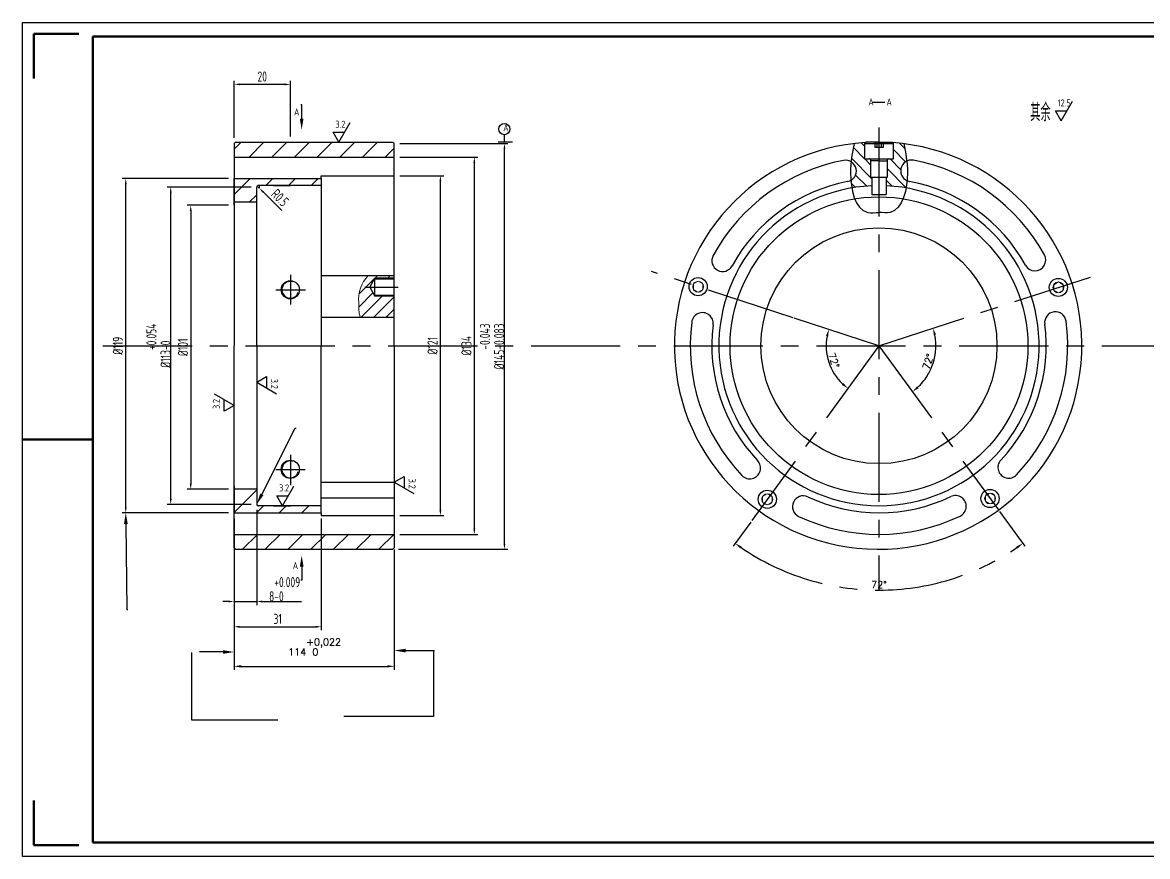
# Model space of a CAD drawing. Header units: millimetres. Extents: x 436 to 5898, y 1945 to 3729.
# Drawn here: x 2086.4 to 2486.9, y 1945.3 to 2242.3 of the extents above; entities that cross this region are included whole.
import ezdxf
from ezdxf import colors
from ezdxf.entities.mleader import LeaderData, LeaderLine
from ezdxf.math import Vec2, Vec3

# ---------------------------------------------------------------- set-up
doc = ezdxf.new("R2010")
doc.units = ezdxf.units.MM
doc.linetypes.add('ACAD_ISO02W100', pattern=[15, 12, -3])
doc.linetypes.add('CENTER', pattern=[50.8, 31.75, -6.35, 6.35, -6.35])
for name, color, linetype, lineweight in [('中心线层', 1, 'CENTER', 25), ('剖面线', 2, 'Continuous', 15), ('总内框线', 7, 'Continuous', 50), ('总外框线', 7, 'Continuous', 30), ('标注层', 3, 'Continuous', 25), ('细线层', 6, 'Continuous', 20), ('虚线层', 4, 'ACAD_ISO02W100', 25)]:
    doc.layers.add(name, color=color, linetype=linetype, lineweight=lineweight)
doc.styles.get("Standard").update_dxf_attribs({"font": 'txt', "bigfont": 'gbcbig.shx'})
doc.styles.add('陈杰（2）', font='gbenor.shx', dxfattribs={"width": 0.8, "bigfont": 'gbcbig.shx'})
doc.dimstyles.new('1：1比例', dxfattribs={"dimtxt": 3.6, "dimasz": 2, "dimexe": 1.25, "dimexo": 2, "dimgap": 1, "dimtad": 1, "dimdec": 0, "dimdsep": 46, "dimtxsty": '陈杰（2）', "dimcen": 2.5, "dimadec": 0, "dimazin": 0, "dimtfac": 1, "dimtdec": 0, "dimtmove": 0, "dimatfit": 1, "dimfxl": 1, "dimarcsym": 0})
doc.dimstyles.new('上接头', dxfattribs={"dimtxt": 2.5, "dimasz": 2.5, "dimexe": 1.25, "dimexo": 0.625, "dimtad": 1, "dimdec": 0, "dimlfac": 2.222222, "dimtxsty": 'Standard', "dimcen": 2.5, "dimadec": 0, "dimazin": 0, "dimtp": -0.145, "dimtm": 0.18, "dimtfac": 1, "dimtdec": 0, "dimtmove": 1, "dimatfit": 3, "dimfxl": 1, "dimarcsym": 0})
doc.dimstyles.new('壳体', dxfattribs={"dimtxt": 2.5, "dimasz": 2.5, "dimexe": 1.25, "dimexo": 0.625, "dimtad": 1, "dimdec": 1, "dimlfac": 2, "dimtxsty": 'Standard', "dimcen": 2.5, "dimadec": 0, "dimazin": 0, "dimtp": -0.145, "dimtm": 0.18, "dimtfac": 1, "dimtdec": 1, "dimtmove": 1, "dimatfit": 3, "dimfxl": 1, "dimarcsym": 0})
pattern_1 = [(45, (-1908.402, -773.845), (-4.041115, 4.041115), [])]

# ---------------------------------------------------------------- blocks, each defined once
blk = doc.blocks.new('*D80')
at = {"layer": 'Defpoints', "color": 0, "transparency": 16777216}
for p in [(2161.78, 2055.19), (2218.78, 2055.19), (2218.78, 2013.01)]:
    blk.add_point(p, dxfattribs=at)
at = {"layer": '标注层', "color": 0, "lineweight": -2, "transparency": 16777216}
for p, q in [((2161.78, 2054.57), (2161.78, 2011.76)), ((2218.78, 2054.57), (2218.78, 2011.76)), ((2164.28, 2013.01), (2216.28, 2013.01))]:
    blk.add_line(p, q, dxfattribs=at)
at = {"layer": '标注层', "color": 0, "transparency": 16777216}
for points in [[(2164.28, 2013.43), (2164.28, 2012.59), (2161.78, 2013.01)], [(2216.28, 2013.43), (2216.28, 2012.59), (2218.78, 2013.01)]]:
    blk.add_solid(points, dxfattribs=at)
at = {"layer": '标注层', "color": 0, "transparency": 16777216, "insert": (2190.4, 2019.88), "char_height": 2.5, "attachment_point": 5}
blk.add_mtext('114\\S+0,022^  0;', dxfattribs=at)
blk = doc.blocks.new('*D85')
at = {"layer": 'Defpoints', "color": 0, "transparency": 16777216}
for p in [(2161.78, 2177.19), (2146.33, 2076.07), (2161.78, 2076.07)]:
    blk.add_point(p, dxfattribs=at)
at = {"layer": '标注层', "color": 0, "lineweight": -2, "transparency": 16777216}
for p, q in [((2159.78, 2177.19), (2145.08, 2177.19)), ((2146.33, 2175.19), (2146.33, 2078.07)), ((2159.78, 2076.07), (2145.08, 2076.07))]:
    blk.add_line(p, q, dxfattribs=at)
at = {"layer": '标注层', "color": 0, "transparency": 16777216}
for points in [[(2145.99, 2175.19), (2146.66, 2175.19), (2146.33, 2177.19)], [(2145.99, 2078.07), (2146.66, 2078.07), (2146.33, 2076.07)]]:
    blk.add_solid(points, dxfattribs=at)
at = {"layer": '标注层', "color": 0, "transparency": 16777216, "insert": (2143.53, 2126.63), "char_height": 3.6, "attachment_point": 5, "rotation": 90, "style": '陈杰（2）'}
blk.add_mtext('%%C101', dxfattribs=at)
blk = doc.blocks.new('*D86')
at = {"layer": 'Defpoints', "color": 0, "transparency": 16777216}
for p in [(2139.21, 2183.69), (2169.82, 2183.69), (2169.82, 2070.69)]:
    blk.add_point(p, dxfattribs=at)
at = {"layer": '标注层', "color": 0, "lineweight": -2, "transparency": 16777216}
for p, q in [((2167.82, 2183.69), (2137.96, 2183.69)), ((2139.21, 2072.69), (2139.21, 2181.69)), ((2167.82, 2070.69), (2137.96, 2070.69))]:
    blk.add_line(p, q, dxfattribs=at)
at = {"layer": '标注层', "color": 0, "transparency": 16777216}
for points in [[(2138.88, 2181.69), (2139.55, 2181.69), (2139.21, 2183.69)], [(2138.88, 2072.69), (2139.55, 2072.69), (2139.21, 2070.69)]]:
    blk.add_solid(points, dxfattribs=at)
at = {"layer": '标注层', "color": 0, "transparency": 16777216, "insert": (2134.85, 2127.19), "char_height": 3.6, "attachment_point": 5, "rotation": 90, "style": '陈杰（2）'}
blk.add_mtext('%%C113\\S+0.054^ -0;', dxfattribs=at)
blk = doc.blocks.new('*D87')
at = {"layer": 'Defpoints', "color": 0, "transparency": 16777216}
for p in [(2123.2, 2186.69), (2161.78, 2186.69), (2161.78, 2067.69)]:
    blk.add_point(p, dxfattribs=at)
at = {"layer": '标注层', "color": 0, "lineweight": -2, "transparency": 16777216}
for p, q in [((2159.78, 2186.69), (2121.95, 2186.69)), ((2123.2, 2069.69), (2123.2, 2184.69)), ((2159.78, 2067.69), (2121.95, 2067.69))]:
    blk.add_line(p, q, dxfattribs=at)
at = {"layer": '标注层', "color": 0, "transparency": 16777216}
for points in [[(2122.87, 2184.69), (2123.53, 2184.69), (2123.2, 2186.69)], [(2122.87, 2069.69), (2123.53, 2069.69), (2123.2, 2067.69)]]:
    blk.add_solid(points, dxfattribs=at)
at = {"layer": '标注层', "color": 0, "transparency": 16777216, "insert": (2120.4, 2127.19), "char_height": 3.6, "attachment_point": 5, "rotation": 90, "style": '陈杰（2）'}
blk.add_mtext('%%C119', dxfattribs=at)
blk = doc.blocks.new('*D88')
at = {"layer": 'Defpoints', "color": 0, "transparency": 16777216}
for p in [(2218.78, 2199.19), (2257.99, 2199.19), (2218.28, 2054.69)]:
    blk.add_point(p, dxfattribs=at)
at = {"layer": '标注层', "color": 0, "lineweight": -2, "transparency": 16777216}
for p, q in [((2220.78, 2199.19), (2259.24, 2199.19)), ((2257.99, 2056.69), (2257.99, 2197.19)), ((2220.28, 2054.69), (2259.24, 2054.69))]:
    blk.add_line(p, q, dxfattribs=at)
at = {"layer": '标注层', "color": 0, "transparency": 16777216}
for points in [[(2257.66, 2197.19), (2258.32, 2197.19), (2257.99, 2199.19)], [(2257.66, 2056.69), (2258.32, 2056.69), (2257.99, 2054.69)]]:
    blk.add_solid(points, dxfattribs=at)
at = {"layer": '标注层', "color": 0, "transparency": 16777216, "insert": (2253.56, 2126.94), "char_height": 3.6, "attachment_point": 5, "rotation": 90, "style": '陈杰（2）'}
blk.add_mtext('%%C145\\S-0.043^ -0.083;', dxfattribs=at)
blk = doc.blocks.new('*D89')
at = {"layer": 'Defpoints', "color": 0, "transparency": 16777216}
for p in [(2218.78, 2194.37), (2247.27, 2194.37), (2218.78, 2060.01)]:
    blk.add_point(p, dxfattribs=at)
at = {"layer": '标注层', "color": 0, "lineweight": -2, "transparency": 16777216}
for p, q in [((2220.78, 2194.37), (2248.52, 2194.37)), ((2247.27, 2062.01), (2247.27, 2192.37)), ((2220.78, 2060.01), (2248.52, 2060.01))]:
    blk.add_line(p, q, dxfattribs=at)
at = {"layer": '标注层', "color": 0, "transparency": 16777216}
for points in [[(2246.94, 2192.37), (2247.6, 2192.37), (2247.27, 2194.37)], [(2246.94, 2062.01), (2247.6, 2062.01), (2247.27, 2060.01)]]:
    blk.add_solid(points, dxfattribs=at)
at = {"layer": '标注层', "color": 0, "transparency": 16777216, "insert": (2244.47, 2127.19), "char_height": 3.6, "attachment_point": 5, "rotation": 90, "style": '陈杰（2）'}
blk.add_mtext('%%C134', dxfattribs=at)
blk = doc.blocks.new('*D90')
at = {"layer": 'Defpoints', "color": 0, "transparency": 16777216}
for p in [(2218.78, 2187.69), (2235.19, 2187.69), (2218.78, 2066.69)]:
    blk.add_point(p, dxfattribs=at)
at = {"layer": '标注层', "color": 0, "lineweight": -2, "transparency": 16777216}
for p, q in [((2220.78, 2187.69), (2236.44, 2187.69)), ((2235.19, 2068.69), (2235.19, 2185.69)), ((2220.78, 2066.69), (2236.44, 2066.69))]:
    blk.add_line(p, q, dxfattribs=at)
at = {"layer": '标注层', "color": 0, "transparency": 16777216}
for points in [[(2234.85, 2185.69), (2235.52, 2185.69), (2235.19, 2187.69)], [(2234.85, 2068.69), (2235.52, 2068.69), (2235.19, 2066.69)]]:
    blk.add_solid(points, dxfattribs=at)
at = {"layer": '标注层', "color": 0, "transparency": 16777216, "insert": (2232.39, 2127.19), "char_height": 3.6, "attachment_point": 5, "rotation": 90, "style": '陈杰（2）'}
blk.add_mtext('%%C121', dxfattribs=at)
blk = doc.blocks.new('*D91')
at = {"layer": 'Defpoints', "color": 0, "transparency": 16777216}
for p in [(2161.78, 2067.69), (2192.78, 2067.69), (2192.78, 2027.1)]:
    blk.add_point(p, dxfattribs=at)
at = {"layer": '标注层', "color": 0, "lineweight": -2, "transparency": 16777216}
for p, q in [((2161.78, 2065.69), (2161.78, 2025.85)), ((2192.78, 2065.69), (2192.78, 2025.85)), ((2163.78, 2027.1), (2190.78, 2027.1))]:
    blk.add_line(p, q, dxfattribs=at)
at = {"layer": '标注层', "color": 0, "transparency": 16777216}
for points in [[(2163.78, 2027.43), (2163.78, 2026.76), (2161.78, 2027.1)], [(2190.78, 2027.43), (2190.78, 2026.76), (2192.78, 2027.1)]]:
    blk.add_solid(points, dxfattribs=at)
at = {"layer": '标注层', "color": 0, "transparency": 16777216, "insert": (2177.28, 2029.9), "char_height": 3.6, "attachment_point": 5, "style": '陈杰（2）'}
blk.add_mtext('31', dxfattribs=at)
blk = doc.blocks.new('*D92')
at = {"layer": 'Defpoints', "color": 0, "transparency": 16777216}
for p in [(2169.82, 2070.69), (2161.78, 2067.69), (2169.82, 2036.1)]:
    blk.add_point(p, dxfattribs=at)
at = {"layer": '标注层', "color": 0, "lineweight": -2, "transparency": 16777216}
for p, q in [((2169.82, 2068.69), (2169.82, 2034.85)), ((2161.78, 2065.69), (2161.78, 2034.85)), ((2159.78, 2036.1), (2157.78, 2036.1)), ((2161.78, 2036.1), (2169.82, 2036.1)), ((2171.82, 2036.1), (2185.71, 2036.1))]:
    blk.add_line(p, q, dxfattribs=at)
at = {"layer": '标注层', "color": 0, "transparency": 16777216}
for points in [[(2159.78, 2036.43), (2159.78, 2035.76), (2161.78, 2036.1)], [(2171.82, 2036.43), (2171.82, 2035.76), (2169.82, 2036.1)]]:
    blk.add_solid(points, dxfattribs=at)
at = {"layer": '标注层', "color": 0, "transparency": 16777216, "insert": (2179.76, 2040.47), "char_height": 3.6, "attachment_point": 5, "style": '陈杰（2）'}
blk.add_mtext('8\\S+0.009^ -0;', dxfattribs=at)
blk = doc.blocks.new('*D93')
at = {"layer": 'Defpoints', "color": 0, "transparency": 16777216}
for p in [(2161.78, 2220.25), (2161.78, 2199.19), (2181.78, 2199.69)]:
    blk.add_point(p, dxfattribs=at)
at = {"layer": '标注层', "color": 0, "lineweight": -2, "transparency": 16777216}
for p, q in [((2161.78, 2201.19), (2161.78, 2221.5)), ((2179.78, 2220.25), (2163.78, 2220.25)), ((2181.78, 2201.69), (2181.78, 2221.5))]:
    blk.add_line(p, q, dxfattribs=at)
at = {"layer": '标注层', "color": 0, "transparency": 16777216}
for points in [[(2163.78, 2220.58), (2163.78, 2219.92), (2161.78, 2220.25)], [(2179.78, 2220.58), (2179.78, 2219.92), (2181.78, 2220.25)]]:
    blk.add_solid(points, dxfattribs=at)
at = {"layer": '标注层', "color": 0, "transparency": 16777216, "insert": (2171.78, 2223.05), "char_height": 3.6, "attachment_point": 5, "style": '陈杰（2）'}
blk.add_mtext('20', dxfattribs=at)
blk = doc.blocks.new('*D98')
at = {"layer": 'Defpoints', "color": 0, "transparency": 16777216}
for p in [(2170.32, 2183.69), (2170.67, 2183.34)]:
    blk.add_point(p, dxfattribs=at)
at = {"layer": '标注层', "color": 0, "lineweight": -2, "transparency": 16777216}
for p, q in [((2170.32, 2183.69), (2170.67, 2183.34)), ((2172.09, 2181.93), (2178.73, 2175.3))]:
    blk.add_line(p, q, dxfattribs=at)
blk.add_arc((2170.32, 2183.69), 0.5, 315.0829, 90, dxfattribs=at)
at = {"layer": '标注层', "color": 0, "transparency": 16777216}
blk.add_solid([(2172.32, 2182.16), (2171.85, 2181.69), (2170.67, 2183.34)], dxfattribs=at)
at = {"layer": '标注层', "color": 0, "transparency": 16777216, "insert": (2178.09, 2179.89), "char_height": 3.6, "attachment_point": 5, "rotation": 315.0829, "style": '陈杰（2）'}
blk.add_mtext('R0.5', dxfattribs=at)
blk = doc.blocks.new('*U206')
for centre, radius, start, end in [((0.3, 0), 67.18, 102.3091, 152.9586), ((-13.2, 61.88), 3.84, 282.3091, 102.3091), ((0.3, 0), 59.5, 102.3091, 152.9595), ((-56.11, 28.8), 3.84, 152.8284, 332.8284)]:
    blk.add_arc(centre, radius, start, end)
blk = doc.blocks.new('*U207')
at = {"color": 0, "linetype": 'ByBlock', "lineweight": -2, "transparency": 16777216}
for p, rotation in [((4286.19, 2901.32), 288), ((4286.53, 2901.21), 216), ((4286.19, 2900.75), 72), ((4286.53, 2900.86), 144)]:
    blk.add_blockref('*U206', p, dxfattribs=dict(at, rotation=rotation))
blk.add_blockref('*U206', (4285.99, 2901.04), dxfattribs=at)
blk = doc.blocks.new('*D212')
at = {"layer": 'Defpoints', "color": 0, "transparency": 16777216}
for p in [(2360.73, 2137.12), (2391.29, 2127.2), (2391.29, 2127.19), (2372.61, 2125.23), (2346.02, 2064.89)]:
    blk.add_point(p, dxfattribs=at)
at = {"layer": '中心线层', "color": 0, "lineweight": -2, "transparency": 16777216}
blk.add_arc((2391.29, 2127.19), 18.78, 169.6324, 226.3676, dxfattribs=at)
at = {"layer": '中心线层', "color": 0, "transparency": 16777216}
for points in [[(2372.41, 2130.68), (2373.22, 2130.47), (2373.43, 2133)], [(2378.59, 2113.92), (2378.06, 2113.28), (2380.25, 2112)]]:
    blk.add_solid(points, dxfattribs=at)
at = {"layer": '中心线层', "color": 0, "transparency": 16777216, "insert": (2375.21, 2121.97), "char_height": 2.5, "attachment_point": 5, "rotation": 288}
blk.add_mtext('72°', dxfattribs=at)
blk = doc.blocks.new('*D213')
at = {"layer": 'Defpoints', "color": 0, "transparency": 16777216}
for p in [(2466.54, 2151.64), (2391.29, 2127.19), (2391.29, 2127.19), (2408.84, 2117.06), (2433.8, 2068.69)]:
    blk.add_point(p, dxfattribs=at)
at = {"layer": '中心线层', "color": 0, "lineweight": -2, "transparency": 16777216}
blk.add_arc((2391.29, 2127.19), 20.26, 313.0732, 10.9268, dxfattribs=at)
at = {"layer": '中心线层', "color": 0, "transparency": 16777216}
for points in [[(2410.79, 2130.93), (2411.59, 2131.14), (2410.57, 2133.45)], [(2405.4, 2112.07), (2404.87, 2112.71), (2403.2, 2110.8)]]:
    blk.add_solid(points, dxfattribs=at)
at = {"layer": '中心线层', "color": 0, "transparency": 16777216, "insert": (2408.78, 2121.51), "char_height": 2.5, "attachment_point": 5, "rotation": 72}
blk.add_mtext('72°', dxfattribs=at)
blk = doc.blocks.new('*D214')
at = {"layer": 'Defpoints', "color": 0, "transparency": 16777216}
for p in [(2391.29, 2127.2), (2391.29, 2127.19), (2433.8, 2068.69), (2346.02, 2064.89), (2373.2, 2042.07)]:
    blk.add_point(p, dxfattribs=at)
at = {"layer": '中心线层', "color": 0, "lineweight": -2, "transparency": 16777216}
for p, q in [((2434.17, 2068.18), (2443.18, 2055.78)), ((2345.65, 2064.38), (2339.4, 2055.78))]:
    blk.add_line(p, q, dxfattribs=at)
blk.add_arc((2391.29, 2127.2), 87.02, 235.646, 304.354, dxfattribs=at)
at = {"layer": '中心线层', "color": 0, "transparency": 16777216}
for points in [[(2341.94, 2055.01), (2342.42, 2055.69), (2340.14, 2056.79)], [(2440.16, 2055.69), (2440.64, 2055.01), (2442.44, 2056.79)]]:
    blk.add_solid(points, dxfattribs=at)
at = {"layer": '中心线层', "color": 0, "transparency": 16777216, "insert": (2391.29, 2042.05), "char_height": 2.5, "attachment_point": 5}
blk.add_mtext('72°', dxfattribs=at)

msp = doc.modelspace()

# ---------------------------------------------------------------- hatches: boundary and pattern name
at = {"layer": '剖面线'}
h = msp.add_hatch(dxfattribs=at)
h.set_pattern_fill('ANSI31', color=256, scale=1.8)
h.set_pattern_definition(pattern_1)
h.paths.add_polyline_path([(2169.81805, 2184.19136), (2192.7807, 2184.19136), (2192.7807, 2186.69136), (2161.7807, 2186.69136), (2161.7807, 2178.3091), (2169.81805, 2178.3091)])
h.paths.add_polyline_path([(2218.7807, 2199.69136), (2161.7807, 2199.69136), (2161.7807, 2194.36834), (2218.7807, 2194.36834)])
h = msp.add_hatch(dxfattribs=at)
h.set_pattern_fill('ANSI31', color=2, angle=90)
edge = h.paths.add_edge_path()
edge.add_line((2388.04331, 2193.69136), (2387.89331, 2193.69136))
edge.add_line((2387.89331, 2193.69136), (2386.18331, 2193.69136))
edge.add_line((2386.18331, 2193.69136), (2386.18331, 2199.19136))
edge.add_line((2386.18331, 2199.19136), (2386.54736, 2199.55541))
edge.add_arc((2390.9952, 2127.19136), 72.50061, 93.5172432, 96.737023)
edge.add_spline(control_points=[(2382.48997, 2199.19136), (2382.05325, 2197.09437), (2381.61653, 2194.99738), (2381.36831, 2192.71037)], knot_values=[0, 0, 0, 0, 6.797244843, 6.797244843, 6.797244843, 6.797244843], degree=3, periodic=0)
edge.add_arc((2379.41496, 2189.40606), 3.83849, -60.8574655, 59.4104722, ccw=False)
edge.add_spline(control_points=[(2381.28424, 2186.05348), (2381.36157, 2185.15668), (2381.47698, 2184.25293), (2381.63566, 2183.36724)], knot_values=[12.847809613, 12.847809613, 12.847809613, 12.847809613, 15.129071929, 15.129071929, 15.129071929, 15.129071929], degree=3, periodic=0)
edge.add_arc((2391.29331, 2127.19136), 57, 92.5137792, 99.7548238, ccw=False)
edge.add_line((2388.79331, 2184.13651), (2388.79331, 2187.19326))
edge.add_line((2388.79331, 2187.19326), (2388.29331, 2187.19326))
edge.add_line((2388.29331, 2187.19326), (2388.29331, 2193.44136))
edge.add_arc((2388.04331, 2193.44136), 0.25, 0, 90)
edge = h.paths.add_edge_path()
edge.add_spline(control_points=[(2401.19669, 2192.90504), (2400.94834, 2195.08955), (2400.53133, 2197.10404), (2400.11226, 2199.11645)], knot_values=[0.080941696, 0.080941696, 0.080941696, 0.080941696, 6.603928328, 6.603928328, 6.603928328, 6.603928328], degree=3, periodic=0)
edge.add_arc((2390.9952, 2127.19136), 72.50061, 82.7758453, 85.9772322)
edge.add_line((2396.08133, 2199.51335), (2396.40331, 2199.19136))
edge.add_line((2396.40331, 2199.19136), (2396.40331, 2193.69136))
edge.add_line((2396.40331, 2193.69136), (2394.75051, 2193.69136))
edge.add_line((2394.75051, 2193.69136), (2394.54331, 2193.69136))
edge.add_arc((2394.54331, 2193.44136), 0.25, 90, 180)
edge.add_line((2394.29331, 2193.44136), (2394.29331, 2187.19326))
edge.add_line((2394.29331, 2187.19326), (2393.79331, 2187.19326))
edge.add_line((2393.79331, 2187.19326), (2393.79331, 2184.13651))
edge.add_arc((2391.29331, 2127.19136), 57, 80.2451762, 87.4862208, ccw=False)
edge.add_spline(control_points=[(2400.95097, 2183.36724), (2401.10457, 2184.2246), (2401.21764, 2185.09889), (2401.29485, 2185.9674)], knot_values=[12.92077959, 12.92077959, 12.92077959, 12.92077959, 15.129071929, 15.129071929, 15.129071929, 15.129071929], degree=3, periodic=0)
edge.add_arc((2402.88846, 2189.45946), 3.8385, 116.150877, 245.4703378, ccw=False)
h = msp.add_hatch(dxfattribs=at)
h.set_pattern_fill('ANSI31', color=2)
h.set_pattern_definition([(45, (-442.512, -624.4043), (-2.245064, 2.245064), [])])
h.paths.add_polyline_path([(2218.7807, 2144.80138), (2211.89831, 2144.80138), (2210.0301, 2148.03721), (2211.89831, 2151.27304), (2218.7807, 2151.27304), (2218.7807, 2152.15561), (2209.52223, 2152.15561, 0.237779088), (2206.17672, 2142.45484, 0.097071898), (2206.63739, 2137.31058), (2218.7807, 2137.31058)])
h = msp.add_hatch(dxfattribs=at)
h.set_pattern_fill('ANSI31', color=256, scale=1.8)
h.set_pattern_definition(pattern_1)
h.paths.add_polyline_path([(2169.81805, 2070.19136), (2192.7807, 2070.19136), (2192.7807, 2067.69136), (2161.7807, 2067.69136), (2161.7807, 2076.07362), (2169.81805, 2076.07362)])
h.paths.add_polyline_path([(2218.7807, 2054.69136), (2161.7807, 2054.69136), (2161.7807, 2060.01438), (2218.7807, 2060.01438)])

# ---------------------------------------------------------------- linework, layer by layer
for p, q in [((2162.2807, 2199.69136), (2161.7807, 2199.19136)), ((2161.7807, 2199.19136), (2161.7807, 2127.19136)), ((2162.2807, 2199.69136), (2218.2807, 2199.69136)), ((2218.2807, 2199.69136), (2218.7807, 2199.19136)), ((2218.7807, 2127.19136), (2218.7807, 2199.19136)), ((2386.68331, 2199.69136), (2386.18331, 2199.19136)), ((2386.18331, 2199.19136), (2386.18331, 2193.69136)), ((2386.18331, 2199.19136), (2396.40331, 2199.19136)), ((2391.29331, 2199.69136), (2386.68331, 2199.69136)), ((2391.29331, 2199.69136), (2395.90331, 2199.69136)), ((2395.90331, 2199.69136), (2396.40331, 2199.19136)), ((2396.40331, 2193.69136), (2396.40331, 2199.19136)), ((2161.7807, 2194.36834), (2218.7807, 2194.36834)), ((2386.18331, 2193.69136), (2394.75051, 2193.69136)), ((2388.04331, 2193.69136), (2387.89331, 2193.69136)), ((2388.29331, 2193.44136), (2388.29331, 2187.19326)), ((2391.29331, 2193.01136), (2388.29331, 2193.01136)), ((2391.29331, 2193.01136), (2394.29331, 2193.01136)), ((2394.29331, 2187.19326), (2394.29331, 2193.44136)), ((2394.54331, 2193.69136), (2394.75051, 2193.69136)), ((2394.75051, 2193.69136), (2396.40331, 2193.69136)), ((2161.7807, 2177.19136), (2161.7807, 2186.69136)), ((2161.7807, 2186.69136), (2192.7807, 2186.69136)), ((2192.7807, 2186.69136), (2192.7807, 2187.69136)), ((2192.7807, 2187.69136), (2218.7807, 2187.69136)), ((2192.7807, 2186.69136), (2192.7807, 2127.19136)), ((2388.29331, 2187.19326), (2394.29331, 2187.19326)), ((2388.79331, 2187.19326), (2388.79331, 2181.01136)), ((2393.79331, 2187.19326), (2393.79331, 2181.01136)), ((2169.81805, 2127.19136), (2169.81805, 2183.69136)), ((2175.81805, 2184.19136), (2170.31805, 2184.19136)), ((2175.81805, 2184.19136), (2181.81805, 2184.19136)), ((2192.7807, 2184.19136), (2175.81805, 2184.19136)), ((2169.81805, 2178.3091), (2161.7807, 2178.3091)), ((2388.79331, 2181.01136), (2393.79331, 2181.01136)), ((2192.7807, 2152.15561), (2218.7807, 2152.15561)), ((2210.0301, 2148.03721), (2211.89831, 2151.27304)), ((2211.76215, 2151.03721), (2211.76215, 2145.03721)), ((2211.76215, 2151.03721), (2218.7807, 2151.03721)), ((2210.0301, 2148.03721), (2211.89831, 2144.80138)), ((2211.76215, 2145.03721), (2218.7807, 2145.03721)), ((2192.7807, 2137.31058), (2218.7807, 2137.31058)), ((2161.7807, 2055.19136), (2161.7807, 2127.19136)), ((2161.7807, 2055.19136), (2161.7807, 2127.19136)), ((2169.81805, 2127.19136), (2169.81805, 2070.69136)), ((2192.7807, 2067.69136), (2192.7807, 2127.19136)), ((2218.7807, 2127.19136), (2218.7807, 2055.19136)), ((2218.7807, 2127.19136), (2218.7807, 2055.19136)), ((2192.7807, 2078.60365), (2218.7807, 2078.60365)), ((2161.7807, 2077.19136), (2161.7807, 2067.69136)), ((2169.81805, 2076.07362), (2161.7807, 2076.07362)), ((2175.81805, 2070.19136), (2170.31805, 2070.19136)), ((2175.81805, 2070.19136), (2181.81805, 2070.19136)), ((2192.7807, 2070.19136), (2175.81805, 2070.19136)), ((2192.7807, 2073.02911), (2218.7807, 2073.02911)), ((2161.7807, 2067.69136), (2192.7807, 2067.69136)), ((2192.7807, 2067.69136), (2192.7807, 2066.69136)), ((2192.7807, 2066.69136), (2218.7807, 2066.69136)), ((2161.7807, 2060.01438), (2218.7807, 2060.01438)), ((2161.7807, 2055.19136), (2162.2807, 2054.69136)), ((2162.2807, 2054.69136), (2161.7807, 2055.19136)), ((2162.2807, 2054.69136), (2218.2807, 2054.69136)), ((2162.2807, 2054.69136), (2218.2807, 2054.69136)), ((2218.2807, 2054.69136), (2218.7807, 2055.19136)), ((2218.2807, 2054.69136), (2218.7807, 2055.19136))]:
    msp.add_line(p, q)
for centre, radius in [((2391.29331, 2127.19136), 53), ((2391.29331, 2127.19136), 42), ((2181.7807, 2147.1022), 3.23583), ((2181.7807, 2083.15493), 3.23583)]:
    msp.add_circle(centre, radius)
for centre, radius, start, end in [((2390.9952, 2127.19136), 72.50061, 93.5172432, 85.9772322), ((2388.04331, 2193.44136), 0.25, 0, 90), ((2394.54331, 2193.44136), 0.25, 90, 180), ((2170.31805, 2183.69136), 0.5, 90, 180), ((2391.29331, 2127.19136), 57, 92.5137792, 87.4862208), ((2181.7807, 2147.1022), 3, 72, 341.8424301), ((2181.7807, 2083.15493), 3, 72, 341.8424301), ((2170.31805, 2070.69136), 0.5, 180, 270)]:
    msp.add_arc(centre, radius, start, end)
for points in [[(2382.48997, 2199.19136), (2381.16079, 2188.80051), (2387.3097, 2174.66761), (2391.29331, 2174.66761)], [(2400.09666, 2199.19136), (2401.42584, 2188.80051), (2395.27693, 2174.66761), (2391.29331, 2174.66761)]]:
    msp.add_spline(points, degree=3)
at = {"layer": '中心线层'}
for p, q in [((2391.29331, 2204.92648), (2391.29331, 2040.17322)), ((2181.7807, 2152.38716), (2181.7807, 2141.83281)), ((2360.73177, 2137.12141), (2310.37826, 2153.63549)), ((2391.29331, 2127.19136), (2466.54216, 2151.64119)), ((2176.66862, 2147.1022), (2187.23012, 2147.1022)), ((2208.35028, 2148.03721), (2220.19917, 2148.03721)), ((2391.29331, 2127.19136), (2360.73177, 2137.12141)), ((2115.03874, 2127.20176), (2675.84509, 2127.20176)), ((2391.29313, 2127.20176), (2346.01927, 2064.88764)), ((2391.29331, 2127.19136), (2433.8, 2068.68593)), ((2181.7807, 2088.36064), (2181.7807, 2077.58556)), ((2176.62495, 2083.15493), (2187.08664, 2083.15493))]:
    msp.add_line(p, q, dxfattribs=at)
at = {"layer": '剖面线'}
msp.add_line((2377.79044, 2189.0738), (2377.79044, 2189.0738), dxfattribs=at)
msp.add_line((2377.79044, 2189.0738), (2377.79044, 2189.0738), dxfattribs=at)
msp.add_line((2377.79044, 2189.0738), (2377.79044, 2189.0738), dxfattribs=at)
at = {"layer": '总内框线'}
for p, q in [((2090.44916, 2238.28871), (2090.44916, 2222.28871)), ((2090.44916, 2238.28871), (2106.44916, 2238.28871)), ((2111.44916, 1950.28871), (2111.44916, 2237.28871)), ((2111.44916, 2237.28871), (2701.44916, 2237.28871)), ((2086.44916, 2093.78871), (2111.44916, 2093.78871)), ((2090.44916, 1949.28871), (2090.44916, 1965.28871)), ((2696.44916, 1950.28871), (2111.44916, 1950.28871)), ((2090.44916, 1949.28871), (2106.44916, 1949.28871))]:
    msp.add_line(p, q, dxfattribs=at)
at = {"layer": '总外框线'}
for p, q in [((2086.44916, 1945.28871), (2086.44916, 2242.28871)), ((2086.44916, 2242.28871), (2706.44916, 2242.28871)), ((2706.44916, 1945.28871), (2086.44916, 1945.28871))]:
    msp.add_line(p, q, dxfattribs=at)
at = {"layer": '标注层'}
for p, q in [((2389.00909, 2213.91133), (2393.34825, 2213.91133)), ((2456.10369, 2207.29343), (2454.07994, 2210.79343)), ((2454.07994, 2210.79343), (2458.12744, 2210.79343)), ((2456.10369, 2207.29343), (2460.15118, 2214.29343)), ((2199.03618, 2199.69136), (2203.08367, 2206.69136)), ((2199.03618, 2199.69136), (2197.01243, 2203.19136)), ((2197.01243, 2203.19136), (2201.05992, 2203.19136)), ((2257.95728, 2199.64897), (2257.95728, 2202.3308)), ((2260.80284, 2199.64897), (2255.80284, 2199.64897)), ((2169.81805, 2114.15718), (2173.31805, 2116.18092)), ((2173.31805, 2116.18092), (2173.31805, 2112.13343)), ((2169.81805, 2114.15718), (2176.81805, 2110.10968)), ((2161.7807, 2105.88236), (2154.7807, 2109.92986)), ((2158.2807, 2103.85862), (2158.2807, 2107.90611)), ((2161.7807, 2105.88236), (2158.2807, 2103.85862)), ((2218.7807, 2078.60365), (2222.2807, 2080.6274)), ((2218.7807, 2078.60365), (2225.7807, 2074.55615)), ((2222.2807, 2080.6274), (2222.2807, 2076.5799)), ((2179.00799, 2070.19136), (2183.05549, 2077.19136)), ((2179.00799, 2070.19136), (2176.98425, 2073.69136)), ((2176.98425, 2073.69136), (2181.03174, 2073.69136)), ((2232.67953, 2018.62468), (2232.67953, 1995.13032)), ((2146.58423, 2017.94973), (2146.58423, 1993.94739)), ((2209.8441, 1995.13032), (2200.8592, 1995.13032)), ((2232.67953, 1995.13032), (2209.8441, 1995.13032)), ((2146.58423, 1993.94739), (2177.36731, 1993.94739))]:
    msp.add_line(p, q, dxfattribs=at)
for centre, radius in [((2257.95728, 2204.3265), 1.9957), ((2326.91936, 2148.21062), 3.23583), ((2455.15841, 2147.94239), 3.23583), ((2351.54801, 2072.49729), 3.23583), ((2430.82755, 2072.77715), 3.23583)]:
    msp.add_circle(centre, radius, dxfattribs=at)
at = {"layer": '细线层'}
for p, q in [((2388.39331, 2193.01136), (2388.39331, 2187.19326)), ((2394.19331, 2193.01136), (2394.19331, 2187.19326))]:
    msp.add_line(p, q, dxfattribs=at)
for points in [[(2326.91936, 2150.14391), (2325.24509, 2149.17726), (2325.24509, 2147.24398), (2326.91936, 2146.27734), (2328.59364, 2147.24398), (2328.59364, 2149.17726)], [(2455.15841, 2149.87567), (2453.48413, 2148.90903), (2453.48413, 2146.97574), (2455.15841, 2146.0091), (2456.83268, 2146.97574), (2456.83268, 2148.90903)], [(2351.54801, 2074.43058), (2349.87373, 2073.46393), (2349.87373, 2071.53065), (2351.54801, 2070.56401), (2353.22228, 2071.53065), (2353.22228, 2073.46393)], [(2430.82755, 2074.71044), (2429.15328, 2073.7438), (2429.15328, 2071.81051), (2430.82755, 2070.84387), (2432.50182, 2071.81051), (2432.50182, 2073.7438)]]:
    msp.add_lwpolyline(points, close=True, dxfattribs=at)
for centre in [(2326.91936, 2148.21062), (2455.15841, 2147.94239), (2351.54801, 2072.49729), (2430.82755, 2072.77715)]:
    msp.add_circle(centre, 1.93328, dxfattribs=at)
for centre, radius, start, end in [((2217.47216, 2143.98664), 11.39884, 134.2214449, 187.7228619), ((2219.53081, 2141.05794), 13.42695, 174.0283129, 196.2060674)]:
    msp.add_arc(centre, radius, start, end, dxfattribs=at)
at = {"layer": '虚线层'}
for p, q in [((2389.81465, 2199.69136), (2389.81465, 2197.74104)), ((2390.56166, 2199.69136), (2390.56166, 2197.8059)), ((2392.02497, 2199.69136), (2392.02497, 2197.8059)), ((2392.77198, 2199.69136), (2392.77198, 2197.74104)), ((2218.7807, 2151.03721), (2211.76215, 2151.03721)), ((2218.7807, 2151.27304), (2211.89831, 2151.27304)), ((2218.7807, 2145.03721), (2211.76215, 2145.03721)), ((2218.7807, 2144.80138), (2211.89831, 2144.80138)), ((2391.29331, 2127.19136), (2390.9952, 2127.19136))]:
    msp.add_line(p, q, dxfattribs=at)
for centre, start, end in [((2390.92749, 2189.25799), 87.5493916, 97.4735765), ((2391.65914, 2189.25799), 82.5264235, 92.4506084)]:
    msp.add_arc(centre, 8.55573, start, end, dxfattribs=at)

# ---------------------------------------------------------------- block references
at = {"rotation": 358.5}
msp.add_blockref('*U207', (-1969.46484, -660.64883), dxfattribs=at)

# ---------------------------------------------------------------- texts
at = {"layer": '标注层', "char_height": 2.5, "attachment_point": 1, "style": '陈杰（2）'}
for s, width, insert in [('A', 6.3818089, (2387.50613, 2215.23576)), ('A', 6.3818089, (2393.96472, 2215.23576)), ('12.5', 12.1429296, (2454.86041, 2214.89425)), ('A', 6.3818089, (2183.08726, 2211.67617)), ('3.2', 12.1429296, (2197.7929, 2207.29218)), ('A', 6.3818089, (2257.55888, 2206.05313)), ('3.2', 12.1429296, (2177.76472, 2077.79218)), ('A', 6.3818089, (2182.62353, 2050.1551))]:
    msp.add_mtext_dynamic_manual_height_columns(s, width=width, gutter_width=99.96479, heights=[0], dxfattribs=dict(at, insert=insert))
at = {"layer": '标注层', "insert": (2445.12852, 2213.45845), "char_height": 6.3335, "width": 11.0974874, "attachment_point": 1, "style": '陈杰（2）'}
msp.add_mtext('其余', dxfattribs=at)
at = {"layer": '标注层', "char_height": 2.5, "attachment_point": 1, "style": '陈杰（2）'}
for insert, rotation in [((2177.41887, 2115.40046), 270), ((2154.17988, 2104.63909), 90), ((2226.38152, 2079.84693), 270)]:
    msp.add_mtext_dynamic_manual_height_columns('3.2', width=12.1429296, gutter_width=99.96479, heights=[0], dxfattribs=dict(at, insert=insert, rotation=rotation))

# ---------------------------------------------------------------- dimensions: what is measured, and where the dimension line sits
at = {"layer": '中心线层'}
for base, line1, line2, picture, middle in [((2408.8424, 2117.05939), ((2391.29331, 2127.19136), (2433.8, 2068.68593)), ((2391.29331, 2127.19136), (2466.54216, 2151.64119)), '*D213', (2408.78224, 2121.50887)), ((2372.60872, 2125.23022), ((2391.29331, 2127.19136), (2360.73177, 2137.12141)), ((2391.29313, 2127.20176), (2346.01927, 2064.88764)), '*D212', (2375.20828, 2121.96908)), ((2373.19625, 2042.07489), ((2391.29331, 2127.19136), (2433.8, 2068.68593)), ((2391.29313, 2127.20176), (2346.01927, 2064.88764)), '*D214', (2391.28944, 2042.04822))]:
    dim = msp.add_angular_dim_2l(base=base, line1=line1, line2=line2, dimstyle='上接头', override={"dimscale": 0}, dxfattribs=at)
    dim.commit()
    dim.dimension.update_dxf_attribs({"geometry": picture, "text_midpoint": middle})
at = {"layer": '标注层'}
for base, p1, p2, picture, middle in [((2161.7807, 2220.2511), (2181.7807, 2199.69136), (2161.7807, 2199.19136), '*D93', (2171.7807, 2223.0511)), ((2192.7807, 2027.09759), (2161.7807, 2067.69136), (2192.7807, 2067.69136), '*D91', (2177.2807, 2029.89759))]:
    dim = msp.add_linear_dim(base=base, p1=p1, p2=p2, dimstyle='1：1比例', dxfattribs=at)
    dim.commit()
    dim.dimension.update_dxf_attribs({"geometry": picture, "text_midpoint": middle})
dim = msp.add_linear_dim(base=(2257.9884721052, 2199.1913601322), p1=(2218.2807003907, 2054.6913601322), p2=(2218.7807003907, 2199.1913601322), angle=90, text='%%C<>', dimstyle='1：1比例', override={"dimgap": 1, "dimtol": 1, "dimlim": 0, "dimtp": -0.043, "dimtm": 0.083, "dimtdec": 3}, dxfattribs=at)
dim.commit()
dim.dimension.update_dxf_attribs({"geometry": '*D88', "text_midpoint": (2253.5630269342, 2126.9413601322)})
for base, p1, p2, picture, middle in [((2247.27101, 2194.36834), (2218.7807, 2060.01438), (2218.7807, 2194.36834), '*D89', (2244.47101, 2127.19136)), ((2235.18735, 2187.69136), (2218.7807, 2066.69136), (2218.7807, 2187.69136), '*D90', (2232.38735, 2127.19136))]:
    dim = msp.add_linear_dim(base=base, p1=p1, p2=p2, angle=90, text='%%C<>', dimstyle='1：1比例', dxfattribs=at)
    dim.commit()
    dim.dimension.update_dxf_attribs({"geometry": picture, "text_midpoint": middle})
for base, p1, p2, picture, middle in [((2123.20149, 2186.69136), (2161.7807, 2067.69136), (2161.7807, 2186.69136), '*D87', (2123.20149, 2127.19136)), ((2146.32534, 2076.07362), (2161.7807, 2177.19136), (2161.7807, 2076.07362), '*D85', (2146.32534, 2126.63249))]:
    dim = msp.add_linear_dim(base=base, p1=p1, p2=p2, angle=90, text='%%C<>', dimstyle='1：1比例', dxfattribs=at)
    dim.commit()
    dim.dimension.update_dxf_attribs({"geometry": picture, "text_midpoint": middle, "dimtype": 160})
dim = msp.add_linear_dim(base=(2139.21201, 2183.69136), p1=(2169.81805, 2070.69136), p2=(2169.81805, 2183.69136), angle=90, text='%%C<>', dimstyle='1：1比例', override={"dimtol": 1, "dimtp": 0.054, "dimtm": 1e-09, "dimtdec": 3}, dxfattribs=at)
dim.commit()
dim.dimension.update_dxf_attribs({"geometry": '*D86', "text_midpoint": (2139.21201, 2127.19136), "dimtype": 160})
dim = msp.add_radius_dim(center=(2170.31805, 2183.69136), mpoint=(2170.67212, 2183.33832), text='R0.5', dimstyle='1：1比例', dxfattribs=at)
dim.commit()
dim.dimension.update_dxf_attribs({"geometry": '*D98', "text_midpoint": (2178.09446, 2179.89152)})
dim = msp.add_linear_dim(base=(2169.81805, 2036.09546), p1=(2161.7807, 2067.69136), p2=(2169.81805, 2070.69136), dimstyle='1：1比例', override={"dimgap": 1, "dimtol": 1, "dimlim": 0, "dimtp": 0.009, "dimtm": 1e-09, "dimtdec": 3}, dxfattribs=at)
dim.commit()
dim.dimension.update_dxf_attribs({"geometry": '*D92', "text_midpoint": (2179.76397, 2040.47023)})
dim = msp.add_linear_dim(base=(2218.7807, 2013.01144), p1=(2161.7807, 2055.19136), p2=(2218.7807, 2055.19136), dimstyle='壳体', override={"dimgap": 0.625, "dimtol": 1, "dimlim": 0, "dimtp": 0.022, "dimtm": 0, "dimtdec": 3}, dxfattribs=at)
dim.commit()
dim.dimension.update_dxf_attribs({"geometry": '*D80', "text_midpoint": (2190.40072, 2016.1303), "dimtype": 160})

# ---------------------------------------------------------------- leaders
ml = msp.add_multileader_mtext('Standard', dxfattribs=at)
ml.set_content('', color=256)
ml.set_leader_properties()
ml.build(insert=Vec2(0, 0))
ml.multileader.update_dxf_attribs({"text_right_attachment_type": 6, "dogleg_length": 0.36})
ctx = ml.context
ctx.base_point, ctx.plane_origin, ctx.plane_x_axis, ctx.plane_y_axis = Vec3(2185.45805, 2212.93038), Vec3(2185.81805, 2204.09011), Vec3(-1, 0), Vec3(0, -1)
ctx.right_attachment = 6
notes = []
notes.append((ctx, [(0, (1, 1, 0), (2185.81805, 2212.93038), (-1, 0), 0.36, [(0, [(2185.81805, 2204.09011)], 0, [])])]))
ctx.mtext.insert, ctx.mtext.text_direction, ctx.mtext.rotation, ctx.mtext.flow_direction = Vec3(2183.45805, 2210.93038), Vec3(-1, 0), 3.141592654, 5
ml = msp.add_multileader_mtext('Standard', dxfattribs=at)
ml.set_content('', color=256)
ml.set_leader_properties()
ml.build(insert=Vec2(0, 0))
ml.multileader.update_dxf_attribs({"text_right_attachment_type": 6, "dogleg_length": 0.36})
ctx = ml.context
ctx.base_point, ctx.plane_origin = Vec3(2183.87207, 2097.7731), Vec3(2169.81805, 2097.7731)
ctx.right_attachment = 6
notes.append((ctx, [(0, (1, 1, 0), (2183.51207, 2097.7731), (1, 0), 0.36, [(0, [(2169.81805, 2070.69136)], 0, [])])]))
ctx.mtext.insert, ctx.mtext.flow_direction = Vec3(2185.87207, 2099.7731), 5
ml = msp.add_multileader_mtext('Standard', dxfattribs=at)
ml.set_content('', color=256)
ml.set_leader_properties()
ml.build(insert=Vec2(0, 0))
ml.multileader.update_dxf_attribs({"text_right_attachment_type": 6, "dogleg_length": 0.36})
ctx = ml.context
ctx.base_point, ctx.plane_origin = Vec3(2123.92149, 2033.23096), Vec3(2123.20149, 2067.69136)
ctx.right_attachment = 6
notes.append((ctx, [(0, (1, 1, 0), (2123.56149, 2033.23096), (1, 0), 0.36, [(0, [(2123.20149, 2067.69136)], 0, [])])]))
ctx.mtext.insert, ctx.mtext.flow_direction = Vec3(2125.92149, 2035.23096), 5
ml = msp.add_multileader_mtext('Standard', dxfattribs=at)
ml.set_content('', color=256)
ml.set_leader_properties()
ml.build(insert=Vec2(0, 0))
ml.multileader.update_dxf_attribs({"text_right_attachment_type": 6, "dogleg_length": 0.36})
ctx = ml.context
ctx.base_point, ctx.plane_origin, ctx.plane_x_axis, ctx.plane_y_axis = Vec3(2185.45805, 2043.66049), Vec3(2185.81805, 2052.50076), Vec3(-1, 0), Vec3(0, -1)
ctx.right_attachment = 6
notes.append((ctx, [(0, (1, 1, 0), (2185.81805, 2043.66049), (-1, 0), 0.36, [(0, [(2185.81805, 2052.50076)], 0, [])])]))
ctx.mtext.insert, ctx.mtext.text_direction, ctx.mtext.rotation, ctx.mtext.flow_direction = Vec3(2183.45805, 2041.66049), Vec3(-1, 0), 3.141592654, 5
ml = msp.add_multileader_mtext('Standard', dxfattribs=at)
ml.set_content(' ', color=256)
ml.set_leader_properties()
ml.build(insert=Vec2(0, 0))
ml.multileader.update_dxf_attribs({"text_right_attachment_type": 6, "dogleg_length": 0.36})
ctx = ml.context
ctx.base_point, ctx.plane_origin = Vec3(2144.65284, 2020.11811), Vec3(2161.7807, 2018.11811)
ctx.right_attachment, ctx.text_align_type = 6, 2
notes.append((ctx, [(0, (1, 1, 0), (2153.01284, 2018.11811), (-1, 0), 0.36, [(0, [(2161.7807, 2018.11811)], 0, [])])]))
ctx.mtext.insert, ctx.mtext.alignment, ctx.mtext.flow_direction = Vec3(2150.65284, 2022.11811), 3, 5
ml = msp.add_multileader_mtext('Standard', dxfattribs=at)
ml.set_content('', color=256)
ml.set_leader_properties()
ml.build(insert=Vec2(0, 0))
ml.multileader.update_dxf_attribs({"text_right_attachment_type": 6, "dogleg_length": 0.36})
ctx = ml.context
ctx.base_point, ctx.plane_origin = Vec3(2233.03953, 2018.62468), Vec3(2218.7807, 2018.62468)
ctx.right_attachment = 6
notes.append((ctx, [(0, (1, 1, 0), (2232.67953, 2018.62468), (1, 0), 0.36, [(0, [(2218.7807, 2018.62468)], 0, [])])]))
ctx.mtext.insert, ctx.mtext.flow_direction = Vec3(2235.03953, 2020.62468), 5
for ctx, leaders in notes:
    for number, flags, end, landing, length, lines in leaders:
        leader = LeaderData()
        leader.index, (leader.has_last_leader_line, leader.has_dogleg_vector, leader.attachment_direction) = number, flags
        leader.last_leader_point, leader.dogleg_vector, leader.dogleg_length = Vec3(end), Vec3(landing), length
        for number, points, colour, breaks in lines:
            line = LeaderLine()
            line.index, line.vertices, line.color, line.breaks = number, Vec3.list(points), colors.encode_raw_color(colour), breaks
            leader.lines.append(line)
        ctx.leaders.append(leader)

doc.saveas('drawing.dxf')
